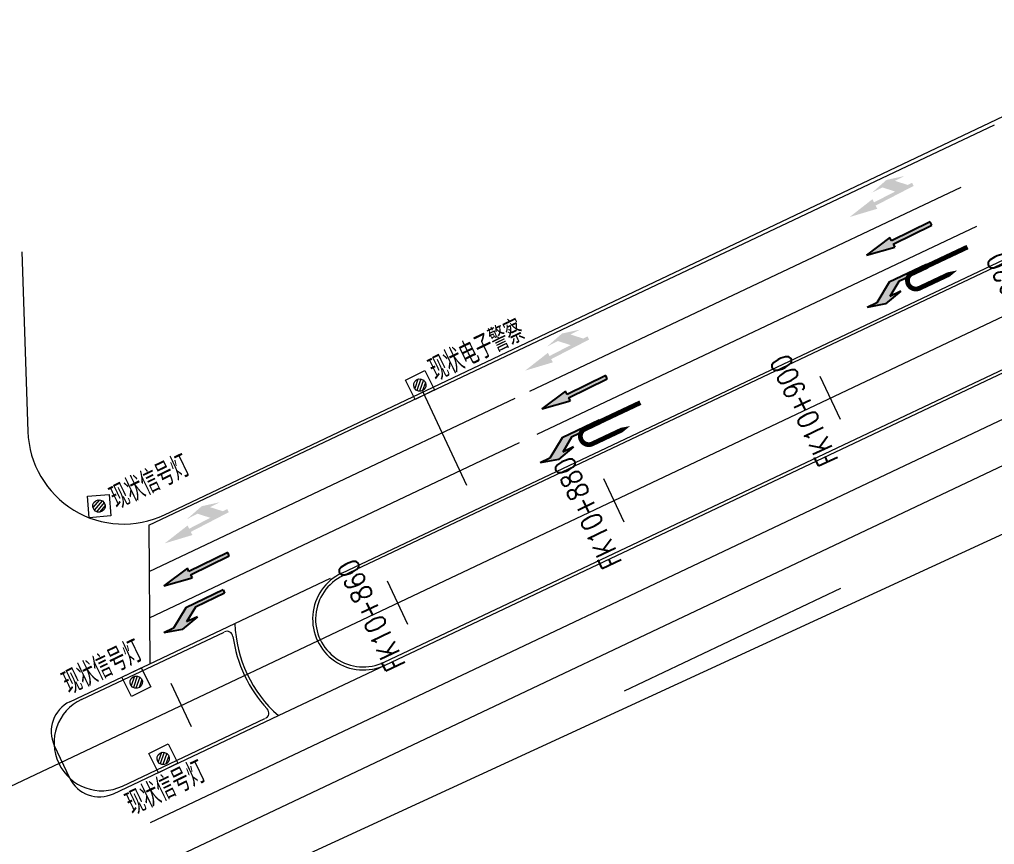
# Model space of a CAD drawing. Header units: millimetres. Extents: x 523446 to 528898, y 388189 to 392165.
# Drawn here: x 526858.4 to 526939.8, y 389628.7 to 389697.6 of the extents above; entities that cross this region are included whole.
import ezdxf
from ezdxf.enums import TextEntityAlignment as Align

# ---------------------------------------------------------------- set-up
doc = ezdxf.new("R2010")
doc.units = ezdxf.units.MM
doc.linetypes.add('33', pattern=[6, 3, -3])
for name, color, linetype, lineweight in [('0-现状交通设施2018', 7, 'Continuous', 0), ('0-现状信号灯', 7, 'Continuous', 40), ('000-scy-中分带', 2, 'Continuous', 60), ('000-scy-机动车道线', 5, 'Continuous', 60)]:
    doc.layers.add(name, color=color, linetype=linetype, lineweight=lineweight)
for name, color, linetype in [('000-scy-箭头', 7, 'Continuous'), ('FZZD-标注路线桩号', 7, 'Continuous'), ('MEDS道路平面中线-FZZD', 7, 'Continuous'), ('标线（实）', 1, 'Continuous'), ('标线（虚）', 1, '33'), ('箭头', 7, 'Continuous')]:
    doc.layers.add(name, color=color, linetype=linetype)
doc.styles.add('HZTXT_S', font='TXT_S.shx', dxfattribs={"width": 0.75, "bigfont": 'HZTXT.shx'})
doc.styles.add('MEDS', font='TXT_S.SHX', dxfattribs={"width": 0.75, "bigfont": 'hztxt.shx'})

# ---------------------------------------------------------------- blocks, each defined once
blk = doc.blocks.new('zx')
blk.add_hatch(color=0).paths.add_polyline_path([(0.075, -1.2), (0.225, -1.2), (0, 0), (-0.225, -1.2), (-0.075, -1.2), (-0.075, -3), (0.075, -3)])
at = {"color": 0}
for p, q in [((0, 0), (-0.225, -1.2)), ((0.225, -1.2), (0, 0)), ((-0.075, -1.2), (-0.225, -1.2)), ((-0.075, -1.2), (-0.075, -3)), ((0.075, -3), (0.075, -1.2)), ((0.075, -1.2), (0.225, -1.2)), ((-0.075, -3), (0.075, -3))]:
    blk.add_line(p, q, dxfattribs=at)
blk = doc.blocks.new('y')
blk.add_hatch(color=0).paths.add_polyline_path([(0.55, 0.225), (0.55, -0.275), (0.75, 0.525), (0.55, 1.275), (0.55, 0.825), (0, 0), (0, -1.725), (0.15, -1.725), (0.15, -0.375)])
at = {"color": 0}
for p, q in [((0.75, 0.525), (0.55, 1.275)), ((0.55, 0.825), (0.55, 1.275)), ((0, 0), (0.55, 0.825)), ((0.55, -0.275), (0.75, 0.525)), ((0.15, -0.375), (0.55, 0.225)), ((0.55, -0.275), (0.55, 0.225)), ((0, -1.725), (0, 0)), ((0.15, -1.725), (0.15, -0.375)), ((0, -1.725), (0.15, -1.725))]:
    blk.add_line(p, q, dxfattribs=at)
blk = doc.blocks.new('箭头（调头）')
at = {"color": 0}
blk.add_lwpolyline([(0, 0, 0.4, 0.4, 0), (0, 5.1, 0.4, 0.4, 1), (-1.4, 5.1, 0.4, 0.4, 0), (-1.4, 4, 1.2, 0, 0), (-1.4, 1.6, 0, 0, 0)], format="xyseb", dxfattribs=at)
blk = doc.blocks.new('FX_ZY')
at = {"layer": '000-scy-箭头', "lineweight": 0}
blk.add_hatch(color=7, dxfattribs=at).paths.add_polyline_path([(-0.011, 2.981), (-0.235, 1.781), (-0.085, 1.781), (-0.084, -0.019), (0.066, -0.019), (0.065, 0.181), (0.465, 0.581), (0.465, 0.131), (0.665, 0.881), (0.465, 1.681), (0.465, 1.181), (0.065, 0.781), (0.065, 1.781), (0.215, 1.781)])
blk = doc.blocks.new('7')
at = {"layer": '0-现状信号灯', "linetype": 'Continuous', "lineweight": 0, "ltscale": 0.005}
for p, q in [((525414.9, 388753.359), (525416.616, 388753.904)), ((525416.616, 388753.904), (525417.16, 388752.188)), ((525415.444, 388751.644), (525414.9, 388753.359)), ((525415.937, 388753.284), (525415.555, 388752.546)), ((525416.181, 388753.264), (525415.711, 388752.359)), ((525416.374, 388753.148), (525415.918, 388752.268)), ((525416.512, 388752.924), (525416.179, 388752.284)), ((525417.16, 388752.188), (525415.444, 388751.644))]:
    blk.add_line(p, q, dxfattribs=at)
blk.add_ellipse((525416.018, 388752.774), major_axis=(0.365, 0.365), ratio=1, start_param=3.156470216024712, end_param=9.439655523204298, dxfattribs=at)

msp = doc.modelspace()

# ---------------------------------------------------------------- linework, layer by layer
at = {"layer": '0-现状交通设施2018', "color": 1, "linetype": 'ByBlock', "lineweight": 0}
msp.add_line((526892.034, 389666.586), (526895.711, 389658.751), dxfattribs=at)
at = {"layer": '000-scy-中分带', "linetype": 'ByBlock', "lineweight": 0}
for p, q in [((526863.529, 389640.832), (526875.44, 389646.469)), ((526866.951, 389633.6), (526878.862, 389639.237))]:
    msp.add_line(p, q, dxfattribs=at)
msp.add_lwpolyline([(526944.506, 389679.155), (526885.382, 389651.174, 1.000804), (526888.81, 389643.946), (526947.928, 389671.924)], format="xyb", dxfattribs=at)
for centre, radius, start, end in [((526875.695, 389646.036), 0.5, 7.60762, 115.32656), ((526887.093, 389647.559), 11, 187.60762, 223.04548), ((526865.24, 389637.216), 4, 115.32656, 295.32656), ((526878.689, 389639.709), 0.5, 295.32656, 43.04548)]:
    msp.add_arc(centre, radius, start, end, dxfattribs=at)
at = {"layer": '000-scy-机动车道线', "linetype": 'ByBlock', "lineweight": 0}
for p, q in [((526870.479, 389656.263), (526957.538, 389697.644)), ((526858.546, 389678.238), (526859.049, 389663.22)), ((526874.95, 389624.492), (526976.407, 389671.172))]:
    msp.add_line(p, q, dxfattribs=at)
msp.add_arc((526867.045, 389663.489), 8, 181.92053, 295.42256, dxfattribs=at)
at = {"layer": 'FZZD-标注路线桩号', "color": 7, "linetype": 'ByBlock', "lineweight": 0}
for p, q in [((526926.966, 389664.216), (526925.255, 389667.832)), ((526908.888, 389655.661), (526907.177, 389659.276)), ((526890.811, 389647.105), (526889.099, 389650.721)), ((526872.733, 389638.549), (526871.022, 389642.165))]:
    msp.add_line(p, q, dxfattribs=at)
at = {"layer": 'MEDS道路平面中线-FZZD', "color": 4, "linetype": 'ByBlock', "lineweight": 0}
msp.add_line((526302.398, 389370.842), (526946.135, 389675.501), dxfattribs=at)
at = {"layer": '标线（实）', "linetype": 'ByBlock', "lineweight": 0}
for p, q in [((526869.166, 389655.393), (526939.825, 389688.833)), ((526885.275, 389651.4), (526944.317, 389679.342)), ((526869.188, 389651.531), (526899.763, 389666.001)), ((526869.21, 389647.669), (526900.123, 389662.299)), ((526862.568, 389640.653), (526876.35, 389647.176)), ((526866.204, 389632.97), (526879.986, 389639.493)), ((526861.258, 389636.991), (526862.542, 389634.28))]:
    msp.add_line(p, q, dxfattribs=at)
at = {"layer": '标线（实）', "linetype": 'ByBlock', "lineweight": 0, "ltscale": 0.03}
for p, q in [((526888.906, 389643.714), (526948.035, 389671.698)), ((526869.166, 389655.393), (526869.232, 389643.807))]:
    msp.add_line(p, q, dxfattribs=at)
msp.add_lwpolyline([(526908.919, 389641.569), (526926.997, 389650.125)], dxfattribs=at)
for radius, start, end in [(4.25, 115.32656, 295.41863), (10.75, 182.03884, 228.61427)]:
    msp.add_arc((526887.093, 389647.559), radius, start, end, dxfattribs=at)
at = {"layer": '标线（实）', "linetype": 'ByBlock', "lineweight": 0}
for centre, start, end in [((526863.744, 389638.168), 115.32656, 205.32656), ((526865.028, 389635.456), 205.32656, 295.32656)]:
    msp.add_arc(centre, 2.75, start, end, dxfattribs=at)
at = {"layer": '标线（虚）', "linetype": 'ByBlock', "lineweight": 0}
for p, q in [((526901.001, 389666.587), (526937.041, 389683.643)), ((526901.622, 389663.009), (526938.339, 389680.386)), ((526869.308, 389630.567), (526949.45, 389668.496)), ((526869.33, 389626.705), (526950.947, 389665.332)), ((526876.35, 389647.176), (526884.35, 389650.962)), ((526879.986, 389639.493), (526888.906, 389643.714))]:
    msp.add_line(p, q, dxfattribs=at)

# ---------------------------------------------------------------- block references
at = {"layer": '0-现状交通设施2018', "color": 6, "linetype": 'ByBlock', "lineweight": 0}
for p, rotation in [((65391.62, -73159.31), 8.584648804559608), ((-72688.602, 129414.425), 346.9662037854359), ((66614.07, -74423.37), 8.738709745108782), ((64698.515, -72519.789), 8.501439805113927)]:
    msp.add_blockref('7', p, dxfattribs=dict(at, rotation=rotation))
at = {"layer": '箭头', "linetype": 'ByBlock', "lineweight": 0}
for name, p, xscale, yscale, zscale, rotation in [('FX_ZY', (526932.958, 389683.872), 1.984755999743794, 1.984755999743794, 1.984755999743794, 117.3144421599706), ('zx', (526929.129, 389677.966), 2.000000000029564, 2.000000000029564, 2.000000000029564, 116.0000000000455), ('y', (526931.019, 389675.69), -1.999999999697199, 2, 2, 115.5966799661825), ('FX_ZY', (526905.841, 389671.039), 1.984755999743794, 1.984755999743794, 1.984755999743794, 117.3144421599706), ('zx', (526902.012, 389665.133), 2.000000000029564, 2.000000000029564, 2.000000000029564, 116.0000000000455), ('y', (526903.684, 389662.691), -1.999999999697199, 2, 2, 115.5966799661825), ('FX_ZY', (526875.729, 389656.613), 1.984755999743794, 1.984755999743794, 1.984755999743794, 117.3144421599706), ('zx', (526870.423, 389650.342), 2.000000000029564, 2.000000000029564, 2.000000000029564, 116.0000000000455), ('y', (526872.244, 389648.499), -1.99999999997129, 2, 2, 115.5742430351758)]:
    msp.add_blockref(name, p, dxfattribs=dict(at, xscale=xscale, yscale=yscale, zscale=zscale, rotation=rotation))
at = {"layer": '箭头', "linetype": 'ByBlock', "lineweight": 0, "rotation": 115.2282905120237}
for p in [(526937.569, 389678.635), (526910.234, 389665.636)]:
    msp.add_blockref('箭头（调头）', p, dxfattribs=at)

# ---------------------------------------------------------------- texts
at = {"layer": '0-现状交通设施2018', "linetype": 'ByBlock', "lineweight": 0, "style": 'HZTXT_S', "width": 0.7}
for s, p in [('现状电子警察', (526900.305, 389671.866)), ('现状信号灯', (526872.386, 389660.558)), ('现状信号灯', (526868.412, 389645.081)), ('现状信号灯', (526873.714, 389634.986))]:
    msp.add_text(s, height=2, rotation=25.81949, dxfattribs=at).set_placement(p, align=Align.MIDDLE_RIGHT)
at = {"layer": 'FZZD-标注路线桩号', "color": 7, "linetype": 'ByBlock', "lineweight": 0, "style": 'MEDS', "width": 0.8}
for s, p in [('FK10+920', (526941.974, 389673.531)), ('FK10+900', (526923.896, 389664.976)), ('FK10+880', (526905.818, 389656.42)), ('FK10+860', (526887.74, 389647.865))]:
    msp.add_text(s, height=1.75, rotation=115.32656, dxfattribs=at).set_placement(p, align=Align.MIDDLE)

doc.saveas('drawing.dxf')
